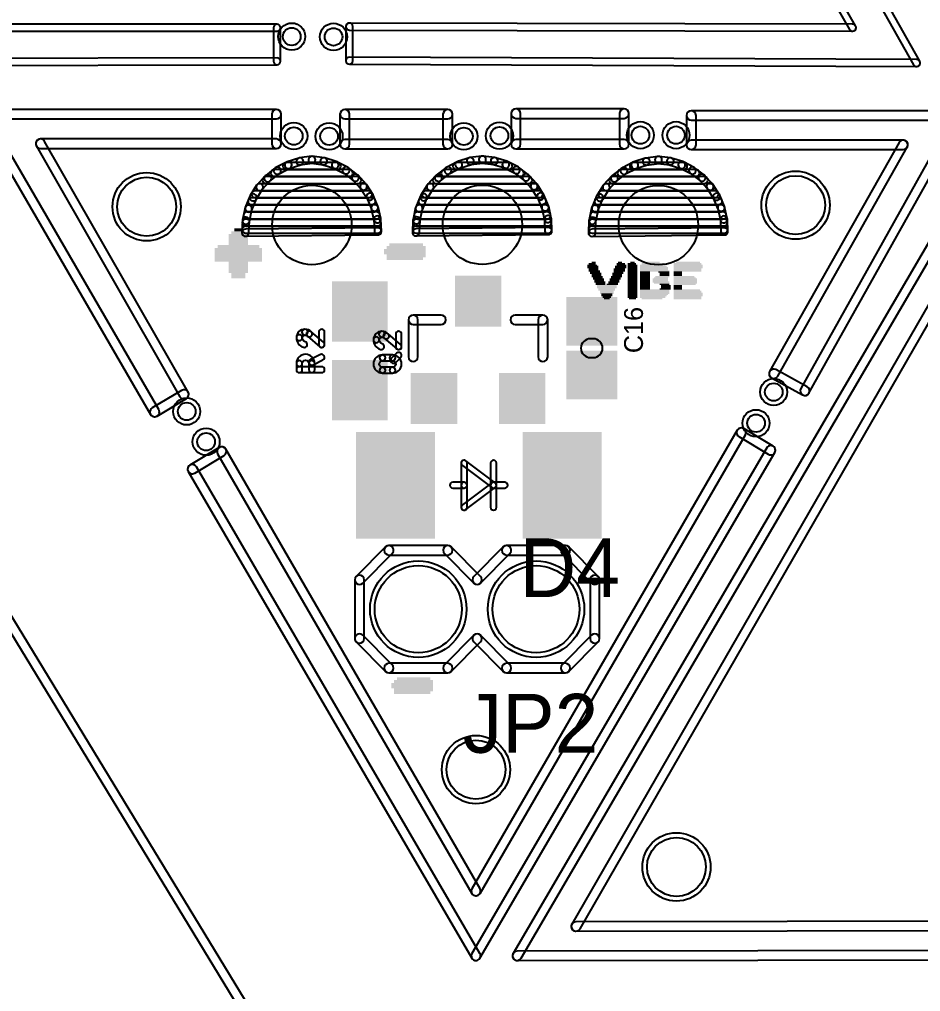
# Model space of a CAD drawing. Extents: x 0.02 to 3.96, y 0.03 to 4.16.
# Drawn here: x 0.757 to 1.523, y 1.765 to 2.591 of the extents above; entities that cross this region are included whole.
import ezdxf
from ezdxf.enums import TextEntityAlignment as Align

# ---------------------------------------------------------------- set-up
doc = ezdxf.new("R2010")
doc.units = 0
for name, color, linetype in [('17', 82, 'CONTINUOUS'), ('20', 253, 'CONTINUOUS'), ('21', 253, 'CONTINUOUS'), ('25', 253, 'CONTINUOUS'), ('29', 253, 'CONTINUOUS')]:
    doc.layers.add(name, color=color, linetype=linetype)

# ---------------------------------------------------------------- blocks, each defined once
blk = doc.blocks.new('RECT')
blk.add_solid([(-0.5, -0.5), (0.5, -0.5), (-0.5, 0.5), (0.5, 0.5)])
blk = doc.blocks.new('ROUNDP')
blk.add_circle((0, 0), 0.5)

msp = doc.modelspace()

# ---------------------------------------------------------------- linework, layer by layer
at = {"layer": '20'}
for points in [[(1.997168, 0.033328), (0.028418, 3.270828, 1), (0.021582, 3.266672), (1.990332, 0.029172, 1)], [(1.378887, 2.796525), (1.516887, 2.552025, 1), (1.522113, 2.554975), (1.384113, 2.799475, 1)], [(1.467601, 2.584994), (1.353601, 2.783494, 1), (1.348399, 2.780506), (1.462399, 2.582006, 1)], [(0.688, 2.5805), (0.976, 2.5805, 1), (0.976, 2.5865), (0.688, 2.5865, 1)], [(0.973, 2.5835), (0.973, 2.555, 1), (0.979, 2.555), (0.979, 2.5835, 1)], [(1.037493, 2.5815), (1.464993, 2.5805, 1), (1.465007, 2.5865), (1.037507, 2.5875, 1)], [(1.0405, 2.5555), (1.0405, 2.5845, 1), (1.0345, 2.5845), (1.0345, 2.5555, 1)], [(0.975995, 2.558), (0.671495, 2.5575, 1), (0.671505, 2.5515), (0.976005, 2.552, 1)], [(1.519512, 2.5565), (1.037512, 2.5585, 1), (1.037488, 2.5525), (1.519488, 2.5505, 1)], [(0.875459, 2.25901), (0.728459, 2.51201, 1), (0.721541, 2.50799), (0.868541, 2.25499, 1)], [(0.725, 2.506), (0.9755, 2.506, 1), (0.9755, 2.514), (0.725, 2.514, 1)], [(0.9715, 2.51), (0.9715, 2.485, 1), (0.9795, 2.485), (0.9795, 2.51, 1)], [(1.0375, 2.4845), (1.0375, 2.51, 1), (1.0295, 2.51), (1.0295, 2.4845, 1)], [(1.0335, 2.506), (1.121, 2.506, 1), (1.121, 2.514), (1.0335, 2.514, 1)], [(1.117, 2.51), (1.117, 2.4845, 1), (1.125, 2.4845), (1.125, 2.51, 1)], [(1.183, 2.4845), (1.183, 2.5105, 1), (1.175, 2.5105), (1.175, 2.4845, 1)], [(1.179, 2.5065), (1.271, 2.5065, 1), (1.271, 2.5145), (1.179, 2.5145, 1)], [(1.267, 2.5105), (1.267, 2.4845, 1), (1.275, 2.4845), (1.275, 2.5105, 1)], [(1.332, 2.484), (1.332, 2.509, 1), (1.324, 2.509), (1.324, 2.484, 1)], [(1.328, 2.505), (1.5555, 2.505, 1), (1.5555, 2.513), (1.328, 2.513, 1)], [(1.55201, 2.510954), (1.42101, 2.276954, 1), (1.42799, 2.273046), (1.55899, 2.507046, 1)], [(1.591547, 2.507019), (1.176547, 1.797019, 1), (1.183453, 1.792981), (1.598453, 2.502981, 1)], [(0.775, 2.481), (0.9755, 2.481, 1), (0.9755, 2.489), (0.775, 2.489, 1)], [(0.900471, 2.273988), (0.778471, 2.486988, 1), (0.771529, 2.483012), (0.893529, 2.270012, 1)], [(1.0335, 2.4805), (1.121, 2.4805, 1), (1.121, 2.4885), (1.0335, 2.4885, 1)], [(1.179, 2.4805), (1.271, 2.4805, 1), (1.271, 2.4885), (1.179, 2.4885, 1)], [(1.328, 2.48), (1.508, 2.48, 1), (1.508, 2.488), (1.328, 2.488, 1)], [(1.504518, 2.485969), (1.394518, 2.291469, 1), (1.401482, 2.287531), (1.511482, 2.482031, 1)], [(1.606534, 2.481996), (1.226534, 1.821996, 1), (1.233466, 1.818004), (1.613466, 2.478004, 1)], [(1.42642, 2.278509), (1.39992, 2.293009, 1), (1.39608, 2.285991), (1.42258, 2.271491, 1)], [(0.894942, 2.27543), (0.869942, 2.26043, 1), (0.874058, 2.25357), (0.899058, 2.26857, 1)], [(1.367038, 2.241504), (1.141538, 1.852004, 1), (1.148462, 1.847996), (1.373962, 2.237496, 1)], [(1.368442, 2.23607), (1.393442, 2.22107, 1), (1.397558, 2.22793), (1.372558, 2.24293, 1)], [(0.926942, 2.22693), (0.901942, 2.21193, 1), (0.906058, 2.20507), (0.931058, 2.22007, 1)], [(1.148463, 1.852003), (0.932463, 2.225503, 1), (0.925537, 2.221497), (1.141537, 1.847997, 1)], [(1.148455, 1.792985), (1.398955, 2.222485, 1), (1.392045, 2.226515), (1.141545, 1.797015, 1)], [(0.900544, 2.206486), (1.141544, 1.792986, 1), (1.148456, 1.797014), (0.907456, 2.210514, 1)], [(1.230006, 1.816), (1.589006, 1.8165, 1), (1.588994, 1.8245), (1.229994, 1.824, 1)], [(1.180005, 1.791), (1.589005, 1.7915, 1), (1.588995, 1.7995), (1.179995, 1.799, 1)]]:
    msp.add_lwpolyline(points, format="xyb", close=True, dxfattribs=at)
for centre, radius in [((0.9885, 2.576), 0.0075), ((1.024, 2.57575), 0.0075), ((0.99025, 2.4915), 0.0075), ((1.02025, 2.49125), 0.0075), ((1.13475, 2.49125), 0.0075), ((1.165, 2.49175), 0.0075), ((1.28475, 2.49225), 0.0075), ((1.315, 2.49225), 0.0075), ((0.865207, 2.43141), 0.025), ((1.4166, 2.43277), 0.025), ((1.398, 2.274), 0.0075), ((0.89925, 2.2575), 0.0075), ((1.383, 2.2475), 0.0075), ((0.91575, 2.23175), 0.0075), ((1.14503, 1.9532), 0.025), ((1.31539, 1.87052), 0.025)]:
    msp.add_circle(centre, radius, dxfattribs=at)
at = {"layer": '21'}
for points in [[(1.115344, 2.339389), (1.091722, 2.339389, 1), (1.091722, 2.331389), (1.115344, 2.331389, 1)], [(1.087722, 2.335389), (1.087722, 2.303893, 1), (1.095722, 2.303893), (1.095722, 2.335389, 1)], [(1.178336, 2.331389), (1.201958, 2.331389, 1), (1.201958, 2.339389), (1.178336, 2.339389, 1)], [(1.197958, 2.335389), (1.197958, 2.303893, 1), (1.205958, 2.303893), (1.205958, 2.335389, 1)], [(1.244614, 2.319263), (1.242212, 2.319263, 1), (1.242212, 2.303263), (1.244614, 2.303263, 1)], [(1.161452, 2.196827), (1.136452, 2.215579, 1), (1.133452, 2.211579), (1.158452, 2.192827, 1)], [(1.132452, 2.213579), (1.132452, 2.194827, 1), (1.137452, 2.194827), (1.137452, 2.213579, 1)], [(1.162452, 2.194827), (1.162452, 2.213579, 1), (1.157452, 2.213579), (1.157452, 2.194827, 1)], [(1.134952, 2.197327), (1.125354, 2.197327, 1), (1.125354, 2.192327), (1.134952, 2.192327, 1)], [(1.132452, 2.194827), (1.132452, 2.176075, 1), (1.137452, 2.176075), (1.137452, 2.194827, 1)], [(1.136452, 2.174075), (1.161452, 2.192827, 1), (1.158452, 2.196827), (1.133452, 2.178075, 1)], [(1.157452, 2.194827), (1.157452, 2.176075, 1), (1.162452, 2.176075), (1.162452, 2.194827, 1)], [(1.159952, 2.192327), (1.16955, 2.192327, 1), (1.16955, 2.197327), (1.159952, 2.197327, 1)], [(1.048873, 2.111686), (1.073873, 2.136686, 1), (1.068216, 2.142343), (1.043216, 2.117343, 1)], [(1.071045, 2.135515), (1.121045, 2.135515, 1), (1.121045, 2.143515), (1.071045, 2.143515, 1)], [(1.118216, 2.136686), (1.143216, 2.111686, 1), (1.148873, 2.117343), (1.123873, 2.142343, 1)], [(1.148873, 2.111686), (1.173873, 2.136686, 1), (1.168216, 2.142343), (1.143216, 2.117343, 1)], [(1.171045, 2.135515), (1.221045, 2.135515, 1), (1.221045, 2.143515), (1.171045, 2.143515, 1)], [(1.248873, 2.117343), (1.223873, 2.142343, 1), (1.218216, 2.136686), (1.243216, 2.111686, 1)], [(1.050045, 2.064515), (1.050045, 2.114515, 1), (1.042045, 2.114515), (1.042045, 2.064515, 1)], [(1.250045, 2.064515), (1.250045, 2.114515, 1), (1.242045, 2.114515), (1.242045, 2.064515, 1)], [(1.073873, 2.042343), (1.048873, 2.067343, 1), (1.043216, 2.061686), (1.068216, 2.036686, 1)], [(1.143216, 2.067343), (1.118216, 2.042343, 1), (1.123873, 2.036686), (1.148873, 2.061686, 1)], [(1.173873, 2.042343), (1.148873, 2.067343, 1), (1.143216, 2.061686), (1.168216, 2.036686, 1)], [(1.223873, 2.036686), (1.248873, 2.061686, 1), (1.243216, 2.067343), (1.218216, 2.042343, 1)], [(1.121045, 2.043515), (1.071045, 2.043515, 1), (1.071045, 2.035515), (1.121045, 2.035515, 1)], [(1.221045, 2.043515), (1.171045, 2.043515, 1), (1.171045, 2.035515), (1.221045, 2.035515, 1)]]:
    msp.add_lwpolyline(points, format="xyb", close=True, dxfattribs=at)
at = {"layer": '25'}
for points in [[(0.999684, 2.322403, 1), (0.999684, 2.327403, 0.414198), (0.992434, 2.320153, 1), (0.997434, 2.320153, -0.414198)], [(0.999684, 2.322403, 1), (0.999684, 2.327403, 0.414198), (0.992434, 2.320153, 1), (0.997434, 2.320153, -0.414198)], [(0.997434, 2.320153, 1), (0.992434, 2.320153, 0.325223), (0.998386, 2.311969, 1), (0.999926, 2.316726, -0.325223)], [(0.997434, 2.320153, 1), (0.992434, 2.320153, 0.325223), (0.998386, 2.311969, 1), (0.999926, 2.316726, -0.325223)], [(1.001568, 2.321596, 1), (1.005189, 2.325044, 0.205254), (0.999684, 2.327403, 1), (0.999684, 2.322403, -0.205254)], [(1.001568, 2.321596, 1), (1.005189, 2.325044, 0.205254), (0.999684, 2.327403, 1), (0.999684, 2.322403, -0.205254)], [(1.001759, 2.321415), (1.012315, 2.312443, 1), (1.015553, 2.316253), (1.004998, 2.325225, 1)], [(1.001759, 2.321415), (1.012315, 2.312443, 1), (1.015553, 2.316253), (1.004998, 2.325225, 1)], [(1.016434, 2.314348), (1.016434, 2.324903, 1), (1.011434, 2.324903), (1.011434, 2.314348, 1)], [(1.016434, 2.314348), (1.016434, 2.324903, 1), (1.011434, 2.324903), (1.011434, 2.314348, 1)], [(1.06509, 2.320632, 1), (1.06509, 2.325632, 0.414198), (1.05784, 2.318382, 1), (1.06284, 2.318382, -0.414198)], [(1.06509, 2.320632, 1), (1.06509, 2.325632, 0.414198), (1.05784, 2.318382, 1), (1.06284, 2.318382, -0.414198)], [(1.06284, 2.318382, 1), (1.05784, 2.318382, 0.325223), (1.063792, 2.310198, 1), (1.065332, 2.314955, -0.325223)], [(1.06284, 2.318382, 1), (1.05784, 2.318382, 0.325223), (1.063792, 2.310198, 1), (1.065332, 2.314955, -0.325223)], [(1.066974, 2.319824, 1), (1.070595, 2.323273, 0.205254), (1.06509, 2.325632, 1), (1.06509, 2.320632, -0.205254)], [(1.066974, 2.319824, 1), (1.070595, 2.323273, 0.205254), (1.06509, 2.325632, 1), (1.06509, 2.320632, -0.205254)], [(1.067165, 2.319644), (1.077721, 2.310672, 1), (1.080959, 2.314481), (1.070403, 2.323453, 1)], [(1.067165, 2.319644), (1.077721, 2.310672, 1), (1.080959, 2.314481), (1.070403, 2.323453, 1)], [(1.08184, 2.312576), (1.08184, 2.323132, 1), (1.07684, 2.323132), (1.07684, 2.312576, 1)], [(1.08184, 2.312576), (1.08184, 2.323132, 1), (1.07684, 2.323132), (1.07684, 2.312576, 1)], [(1.00299, 2.298276, 1), (1.00799, 2.298276, 1), (0.992434, 2.298276, 1), (0.997434, 2.298276, -1)], [(1.00299, 2.298276, 1), (1.00799, 2.298276, 1), (0.992434, 2.298276, 1), (0.997434, 2.298276, -1)], [(1.012816, 2.30579), (1.004372, 2.301568, 1), (1.006608, 2.297096), (1.015052, 2.301318, 1)], [(1.012816, 2.30579), (1.004372, 2.301568, 1), (1.006608, 2.297096), (1.015052, 2.301318, 1)], [(1.065618, 2.300584, 1), (1.065618, 2.305584, 1), (1.065618, 2.290028, 1), (1.065618, 2.295028, -1)], [(1.065618, 2.300584, 1), (1.065618, 2.305584, 1), (1.065618, 2.290028, 1), (1.065618, 2.295028, -1)], [(1.065618, 2.300584), (1.074062, 2.300584, 1), (1.074062, 2.305584), (1.065618, 2.305584, 1)], [(1.065618, 2.300584), (1.074062, 2.300584, 1), (1.074062, 2.305584), (1.065618, 2.305584, 1)], [(1.074062, 2.295028, 1), (1.074062, 2.290028, 1), (1.074062, 2.305584, 1), (1.074062, 2.300584, -1)], [(1.074062, 2.295028, 1), (1.074062, 2.290028, 1), (1.074062, 2.305584, 1), (1.074062, 2.300584, -1)], [(1.076885, 2.299205), (1.081108, 2.303427, 1), (1.077572, 2.306963), (1.07335, 2.30274, 1)], [(1.076885, 2.299205), (1.081108, 2.303427, 1), (1.077572, 2.306963), (1.07335, 2.30274, 1)], [(0.997434, 2.292999), (0.997434, 2.298276, 1), (0.992434, 2.298276), (0.992434, 2.292999, 1)], [(0.997434, 2.292999), (0.997434, 2.298276, 1), (0.992434, 2.298276), (0.992434, 2.292999, 1)], [(1.00299, 2.298276), (1.00299, 2.292999, 1), (1.00799, 2.292999), (1.00799, 2.298276, 1)], [(1.00299, 2.298276), (1.00299, 2.292999, 1), (1.00799, 2.292999), (1.00799, 2.298276, 1)], [(1.013934, 2.295499), (0.994934, 2.295499, 1), (0.994934, 2.290499), (1.013934, 2.290499, 1)], [(1.013934, 2.295499), (0.994934, 2.295499, 1), (0.994934, 2.290499), (1.013934, 2.290499, 1)], [(1.074062, 2.295028), (1.065618, 2.295028, 1), (1.065618, 2.290028), (1.074062, 2.290028, 1)], [(1.074062, 2.295028), (1.065618, 2.295028, 1), (1.065618, 2.290028), (1.074062, 2.290028, 1)]]:
    msp.add_lwpolyline(points, format="xyb", close=True, dxfattribs=at)
at = {"layer": '29'}
for points in [[(0.984119, 2.469424), (0.974969, 2.464628, 1), (0.977755, 2.459314), (0.986905, 2.464109, 1)], [(0.994445, 2.472759), (0.984602, 2.469625, 1), (0.986422, 2.463908), (0.996266, 2.467042, 1)], [(1.005194, 2.474251), (0.994956, 2.472874, 1), (0.995755, 2.466927), (1.005994, 2.468304, 1)], [(1.016084, 2.472962), (1.005974, 2.474253, 1), (1.005214, 2.468301), (1.015324, 2.46701, 1)], [(1.026327, 2.469823), (1.016595, 2.472851, 1), (1.014813, 2.467121), (1.024545, 2.464094, 1)], [(1.03587, 2.464954), (1.026811, 2.469625, 1), (1.024061, 2.464292), (1.03312, 2.459621, 1)], [(1.129052, 2.469679), (1.119902, 2.464884, 1), (1.122688, 2.459569), (1.131837, 2.464365, 1)], [(1.139378, 2.473014), (1.129535, 2.469881, 1), (1.131355, 2.464163), (1.141198, 2.467297, 1)], [(1.150127, 2.474506), (1.139888, 2.473129, 1), (1.140688, 2.467183), (1.150926, 2.468559, 1)], [(1.161017, 2.473217), (1.150907, 2.474509, 1), (1.150146, 2.468557), (1.160256, 2.467266, 1)], [(1.17126, 2.470079), (1.161528, 2.473106, 1), (1.159745, 2.467377), (1.169478, 2.464349, 1)], [(1.180802, 2.465209), (1.171744, 2.46988, 1), (1.168994, 2.464548), (1.178052, 2.459876, 1)], [(1.278573, 2.469348), (1.269423, 2.464552, 1), (1.272208, 2.459238), (1.281358, 2.464033, 1)], [(1.288899, 2.472683), (1.279055, 2.469549, 1), (1.280875, 2.463832), (1.290719, 2.466966, 1)], [(1.299647, 2.474175), (1.289409, 2.472798, 1), (1.290209, 2.466851), (1.300447, 2.468228, 1)], [(1.310537, 2.472886), (1.300427, 2.474177, 1), (1.299667, 2.468225), (1.309777, 2.466934, 1)], [(1.32078, 2.469747), (1.311048, 2.472775, 1), (1.309266, 2.467045), (1.318998, 2.464018, 1)], [(1.330323, 2.464878), (1.321264, 2.469549, 1), (1.318514, 2.464216), (1.327573, 2.459545, 1)], [(0.974529, 2.464346), (0.966351, 2.458034, 1), (0.970017, 2.453284), (0.978195, 2.459596, 1)], [(0.973808, 2.457), (1.0375, 2.457, 1), (1.0375, 2.463), (0.973808, 2.463, 1)], [(0.98405, 2.463), (1.027295, 2.463, 1), (1.027295, 2.469), (0.98405, 2.469, 1)], [(1.044422, 2.458501), (1.036312, 2.464674, 1), (1.032677, 2.4599), (1.040787, 2.453727, 1)], [(1.119462, 2.464601), (1.111284, 2.45829, 1), (1.11495, 2.45354), (1.123128, 2.459851, 1)], [(1.11841, 2.457), (1.182768, 2.457, 1), (1.182768, 2.463), (1.11841, 2.463, 1)], [(1.128495, 2.463), (1.172723, 2.463, 1), (1.172723, 2.469), (1.128495, 2.469, 1)], [(1.189354, 2.458756), (1.181245, 2.46493, 1), (1.17761, 2.460156), (1.18572, 2.453982, 1)], [(1.268982, 2.46427), (1.260804, 2.457958, 1), (1.26447, 2.453208), (1.272648, 2.45952, 1)], [(1.26836, 2.457), (1.331853, 2.457, 1), (1.331853, 2.463), (1.26836, 2.463, 1)], [(1.278648, 2.463), (1.321601, 2.463, 1), (1.321601, 2.469), (1.278648, 2.469, 1)], [(1.338875, 2.458425), (1.330765, 2.464598, 1), (1.327131, 2.459824), (1.335241, 2.453651, 1)], [(0.965967, 2.45768), (0.959009, 2.450044, 1), (0.963444, 2.446003), (0.970402, 2.453639, 1)], [(0.966672, 2.451), (1.044557, 2.451, 1), (1.044557, 2.457), (0.966672, 2.457, 1)], [(1.051723, 2.450661), (1.044809, 2.458149, 1), (1.040401, 2.454079), (1.047315, 2.446591, 1)], [(1.110899, 2.457935), (1.103941, 2.4503, 1), (1.108376, 2.446258), (1.115334, 2.453894, 1)], [(1.111372, 2.451), (1.189726, 2.451, 1), (1.189726, 2.457), (1.111372, 2.457, 1)], [(1.196656, 2.450917), (1.189741, 2.458405, 1), (1.185333, 2.454334), (1.192248, 2.446846, 1)], [(1.26042, 2.457604), (1.253462, 2.449968, 1), (1.257897, 2.445927), (1.264855, 2.453563, 1)], [(1.261195, 2.451), (1.33894, 2.451, 1), (1.33894, 2.457), (1.261195, 2.457, 1)], [(1.346177, 2.450585), (1.339262, 2.458073, 1), (1.334854, 2.454003), (1.341769, 2.446515, 1)], [(0.958691, 2.449628), (0.953165, 2.4409, 1), (0.958235, 2.437691), (0.963761, 2.446419, 1)], [(0.957412, 2.439), (1.053777, 2.439, 1), (1.053777, 2.445), (0.957412, 2.445, 1)], [(0.961211, 2.445), (1.049922, 2.445, 1), (1.049922, 2.451), (0.961211, 2.451, 1)], [(1.057553, 2.441673), (1.052043, 2.450248, 1), (1.046995, 2.447004), (1.052505, 2.43843, 1)], [(1.103624, 2.449884), (1.098098, 2.441156, 1), (1.103167, 2.437946), (1.108694, 2.446674, 1)], [(1.102183, 2.439), (1.198874, 2.439, 1), (1.198874, 2.445), (1.102183, 2.445, 1)], [(1.105982, 2.445), (1.195019, 2.445, 1), (1.195019, 2.451), (1.105982, 2.451, 1)], [(1.202485, 2.441928), (1.196976, 2.450503, 1), (1.191928, 2.44726), (1.197438, 2.438685, 1)], [(1.253145, 2.449552), (1.247619, 2.440824, 1), (1.252688, 2.437615), (1.258214, 2.446343, 1)], [(1.251914, 2.439), (1.348181, 2.439, 1), (1.348181, 2.445), (1.251914, 2.445, 1)], [(1.255727, 2.445), (1.344326, 2.445, 1), (1.344326, 2.451), (1.255727, 2.451, 1)], [(1.352006, 2.441597), (1.346497, 2.450172, 1), (1.341449, 2.446928), (1.346958, 2.438354, 1)], [(0.952925, 2.440436), (0.948999, 2.430881, 1), (0.954548, 2.4286), (0.958475, 2.438155, 1)], [(0.954346, 2.433), (1.056725, 2.433, 1), (1.056725, 2.439), (0.954346, 2.439, 1)], [(1.061733, 2.431809), (1.057796, 2.44121, 1), (1.052261, 2.438893), (1.056198, 2.429491, 1)], [(1.097858, 2.440691), (1.093931, 2.431136, 1), (1.099481, 2.428856), (1.103408, 2.438411, 1)], [(1.099173, 2.433), (1.201765, 2.433, 1), (1.201765, 2.439), (1.099173, 2.439, 1)], [(1.206665, 2.432064), (1.202729, 2.441465, 1), (1.197194, 2.439148), (1.201131, 2.429747, 1)], [(1.247378, 2.44036), (1.243452, 2.430805, 1), (1.249001, 2.428524), (1.252928, 2.438079, 1)], [(1.24883, 2.433), (1.351147, 2.433, 1), (1.351147, 2.439), (1.24883, 2.439, 1)], [(1.356186, 2.431733), (1.352249, 2.441134, 1), (1.346715, 2.438817), (1.350651, 2.429415, 1)], [(0.948843, 2.430382), (0.946635, 2.42029, 1), (0.952496, 2.419008), (0.954704, 2.429099, 1)], [(0.95188, 2.427), (1.059112, 2.427, 1), (1.059112, 2.433), (0.95188, 2.433, 1)], [(1.064136, 2.421369), (1.061892, 2.431311, 1), (1.056039, 2.429989), (1.058283, 2.420047, 1)], [(1.093776, 2.430637), (1.091568, 2.420546, 1), (1.097429, 2.419263), (1.099637, 2.429355, 1)], [(1.096708, 2.427), (1.204103, 2.427, 1), (1.204103, 2.433), (1.096708, 2.433, 1)], [(1.209069, 2.421624), (1.206825, 2.431566, 1), (1.200972, 2.430245), (1.203216, 2.420303, 1)], [(1.243296, 2.430306), (1.241088, 2.420214, 1), (1.24695, 2.418932), (1.249157, 2.429023, 1)], [(1.246365, 2.427), (1.353548, 2.427, 1), (1.353548, 2.433), (1.246365, 2.433, 1)], [(1.358589, 2.421293), (1.356345, 2.431235, 1), (1.350492, 2.429913), (1.352737, 2.419971, 1)], [(0.946568, 2.419772), (0.946146, 2.40945, 1), (0.952141, 2.409205), (0.952563, 2.419526, 1)], [(0.949498, 2.415), (1.061339, 2.415, 1), (1.061339, 2.421), (0.949498, 2.421, 1)], [(0.950517, 2.421), (1.060467, 2.421, 1), (1.060467, 2.427), (0.950517, 2.427, 1)], [(1.06469, 2.41067), (1.064206, 2.42085, 1), (1.058213, 2.420566), (1.058697, 2.410385, 1)], [(1.091501, 2.420027), (1.091079, 2.409705, 1), (1.097074, 2.40946), (1.097496, 2.419782, 1)], [(1.094421, 2.415), (1.206283, 2.415, 1), (1.206283, 2.421), (1.094421, 2.421, 1)], [(1.095394, 2.421), (1.205457, 2.421, 1), (1.205457, 2.427), (1.095394, 2.427, 1)], [(1.209623, 2.410925), (1.209139, 2.421106, 1), (1.203146, 2.420821), (1.20363, 2.41064, 1)], [(1.241021, 2.419695), (1.240599, 2.409374, 1), (1.246594, 2.409129), (1.247016, 2.41945, 1)], [(1.243955, 2.415), (1.355788, 2.415, 1), (1.355788, 2.421), (1.243955, 2.421, 1)], [(1.244987, 2.421), (1.354903, 2.421, 1), (1.354903, 2.427), (1.244987, 2.427, 1)], [(1.359144, 2.410594), (1.35866, 2.420774, 1), (1.352666, 2.42049), (1.35315, 2.410309, 1)], [(0.949176, 2.406327), (1.061726, 2.407527, 1), (1.061662, 2.413527), (0.949112, 2.412327, 1)], [(0.949253, 2.409), (1.061624, 2.409, 1), (1.061624, 2.415), (0.949253, 2.415, 1)], [(1.094109, 2.406583), (1.206658, 2.407783, 1), (1.206594, 2.413783), (1.094045, 2.412583, 1)], [(1.094175, 2.409), (1.206569, 2.409, 1), (1.206569, 2.415), (1.094175, 2.415, 1)], [(1.243629, 2.406251), (1.356179, 2.407451, 1), (1.356115, 2.413451), (1.243565, 2.412251, 1)], [(1.243709, 2.409), (1.356073, 2.409, 1), (1.356073, 2.415), (1.243709, 2.415, 1)]]:
    msp.add_lwpolyline(points, format="xyb", close=True, dxfattribs=at)
for centre, radius in [((0.9885, 2.576), 0.0115), ((1.024, 2.57575), 0.0115), ((0.99025, 2.4915), 0.0115), ((1.02025, 2.49125), 0.0115), ((1.13475, 2.49125), 0.0115), ((1.165, 2.49175), 0.0115), ((1.28475, 2.49225), 0.0115), ((1.315, 2.49225), 0.0115), ((1.4166, 2.43277), 0.029), ((0.865207, 2.43141), 0.029), ((1.398, 2.274), 0.0115), ((0.89925, 2.2575), 0.0115), ((1.383, 2.2475), 0.0115), ((0.91575, 2.23175), 0.0115), ((1.14503, 1.9532), 0.029), ((1.31539, 1.87052), 0.029)]:
    msp.add_circle(centre, radius, dxfattribs=at)

# ---------------------------------------------------------------- block references
at = {"layer": '17', "xscale": 0.0675, "yscale": 0.0675}
for p in [(1.005594, 2.415877), (1.005594, 2.415877), (1.150526, 2.416133), (1.150526, 2.416133), (1.300047, 2.415801), (1.300047, 2.415801)]:
    msp.add_blockref('ROUNDP', p, dxfattribs=at)
at = {"layer": '17', "xscale": 0.074, "yscale": 0.074, "rotation": 270}
for p in [(1.096045, 2.089515), (1.096045, 2.089515), (1.196045, 2.089515), (1.196045, 2.089515)]:
    msp.add_blockref('ROUNDP', p, dxfattribs=at)
at = {"layer": '21'}
for p, xscale, yscale in [((0.943159, 2.411811), 0.007087, 0.002362), ((0.943159, 2.407087), 0.016535, 0.002362), ((0.943159, 2.404724), 0.016535, 0.002362), ((0.943159, 2.402362), 0.016535, 0.002362), ((0.943159, 2.409449), 0.011811, 0.002362), ((0.943159, 2.395276), 0.040157, 0.002362), ((0.943159, 2.397638), 0.035433, 0.002362), ((0.943159, 2.4), 0.016535, 0.002362), ((1.084547, 2.394439), 0.035433, 0.002362), ((1.085728, 2.396801), 0.033071, 0.002362), ((1.085728, 2.399163), 0.028346, 0.002362), ((0.943159, 2.392913), 0.040157, 0.002362), ((0.943159, 2.390551), 0.040157, 0.002362), ((0.943159, 2.388189), 0.040157, 0.002362), ((0.943159, 2.385827), 0.040157, 0.002362), ((1.084547, 2.392077), 0.035433, 0.002362), ((1.085728, 2.389715), 0.033071, 0.002362), ((1.084547, 2.387352), 0.030709, 0.002362), ((0.943159, 2.383465), 0.016535, 0.002362), ((0.943159, 2.381102), 0.016535, 0.002362), ((0.943159, 2.37874), 0.016535, 0.002362), ((1.243799, 2.381545), 0.008268, 0.001181), ((1.24439, 2.380758), 0.009449, 0.001181), ((1.24439, 2.379577), 0.009449, 0.001181), ((1.243799, 2.382923), 0.005906, 0.001575), ((1.24498, 2.378199), 0.008268, 0.001575), ((1.24498, 2.384301), 0.003543, 0.001181), ((1.266831, 2.378199), 0.009449, 0.001575), ((1.268012, 2.380758), 0.009449, 0.001181), ((1.268012, 2.379577), 0.009449, 0.001181), ((1.268012, 2.382923), 0.007087, 0.001575), ((1.268602, 2.381545), 0.008268, 0.001181), ((1.267421, 2.384301), 0.003543, 0.001181), ((1.278051, 2.381545), 0.008268, 0.001181), ((1.278051, 2.380758), 0.008268, 0.001181), ((1.278051, 2.379577), 0.008268, 0.001181), ((1.278051, 2.378199), 0.008268, 0.001575), ((1.277461, 2.382923), 0.007087, 0.001575), ((1.278051, 2.384301), 0.003543, 0.001181), ((1.295177, 2.381545), 0.02126, 0.001181), ((1.295768, 2.380758), 0.022441, 0.001181), ((1.296358, 2.379577), 0.023622, 0.001181), ((1.296358, 2.378199), 0.023622, 0.001575), ((1.295177, 2.382923), 0.018898, 0.001575), ((1.293996, 2.384301), 0.014173, 0.001181), ((1.325295, 2.381545), 0.024803, 0.001181), ((1.325295, 2.380758), 0.024803, 0.001181), ((1.325295, 2.379577), 0.024803, 0.001181), ((1.324705, 2.382923), 0.023622, 0.001575), ((1.324705, 2.378199), 0.023622, 0.001575), ((1.325295, 2.384301), 0.020079, 0.001181), ((0.943159, 2.376378), 0.016535, 0.002362), ((0.943159, 2.374016), 0.011811, 0.002362), ((0.943159, 2.371654), 0.011811, 0.002362), ((1.245571, 2.376821), 0.009449, 0.001181), ((1.246161, 2.376033), 0.008268, 0.001181), ((1.246752, 2.374852), 0.009449, 0.001181), ((1.247933, 2.372096), 0.009449, 0.001181), ((1.247343, 2.373474), 0.008268, 0.001575), ((1.248524, 2.370915), 0.008268, 0.001181), ((1.249114, 2.370128), 0.009449, 0.001181), ((1.263287, 2.370128), 0.009449, 0.001181), ((1.263878, 2.370915), 0.008268, 0.001181), ((1.264469, 2.372096), 0.009449, 0.001181), ((1.26565, 2.374852), 0.009449, 0.001181), ((1.265059, 2.373474), 0.008268, 0.001575), ((1.26624, 2.376033), 0.008268, 0.001181), ((1.266831, 2.376821), 0.009449, 0.001181), ((1.278051, 2.376821), 0.008268, 0.001181), ((1.278051, 2.376033), 0.008268, 0.001181), ((1.278051, 2.374852), 0.008268, 0.001181), ((1.278051, 2.373474), 0.008268, 0.001575), ((1.278051, 2.372096), 0.008268, 0.001181), ((1.278051, 2.370915), 0.008268, 0.001181), ((1.278051, 2.370128), 0.008268, 0.001181), ((1.296949, 2.376821), 0.024803, 0.001181), ((1.288681, 2.376033), 0.008268, 0.001181), ((1.288681, 2.374852), 0.008268, 0.001181), ((1.288681, 2.373474), 0.008268, 0.001575), ((1.288681, 2.372096), 0.008268, 0.001181), ((1.288681, 2.370915), 0.008268, 0.001181), ((1.288681, 2.370128), 0.008268, 0.001181), ((1.301673, 2.370128), 0.012992, 0.001181), ((1.302264, 2.370915), 0.011811, 0.001181), ((1.303445, 2.372096), 0.011811, 0.001181), ((1.304626, 2.376033), 0.009449, 0.001181), ((1.305217, 2.374852), 0.008268, 0.001181), ((1.305217, 2.373474), 0.008268, 0.001575), ((1.321752, 2.372096), 0.017717, 0.001181), ((1.322933, 2.370128), 0.020079, 0.001181), ((1.324705, 2.376821), 0.023622, 0.001181), ((1.316437, 2.376033), 0.007087, 0.001181), ((1.316437, 2.374852), 0.007087, 0.001181), ((1.316437, 2.373474), 0.007087, 0.001575), ((1.322343, 2.370915), 0.018898, 0.001181), ((1.250295, 2.367372), 0.009449, 0.001181), ((1.249705, 2.36875), 0.008268, 0.001575), ((1.250886, 2.366585), 0.008268, 0.001181), ((1.250886, 2.365404), 0.008268, 0.001181), ((1.256201, 2.364026), 0.016535, 0.001575), ((1.256201, 2.362648), 0.016535, 0.001181), ((1.260925, 2.365404), 0.009449, 0.001181), ((1.262106, 2.367372), 0.009449, 0.001181), ((1.261516, 2.366585), 0.008268, 0.001181), ((1.262697, 2.36875), 0.008268, 0.001575), ((1.278051, 2.36875), 0.008268, 0.001575), ((1.278051, 2.367372), 0.008268, 0.001181), ((1.278051, 2.366585), 0.008268, 0.001181), ((1.278051, 2.365404), 0.008268, 0.001181), ((1.278051, 2.364026), 0.008268, 0.001575), ((1.278051, 2.362648), 0.008268, 0.001181), ((1.288681, 2.36875), 0.008268, 0.001575), ((1.288681, 2.367372), 0.008268, 0.001181), ((1.288681, 2.366585), 0.008268, 0.001181), ((1.288681, 2.365404), 0.008268, 0.001181), ((1.288681, 2.364026), 0.008268, 0.001575), ((1.288681, 2.362648), 0.008268, 0.001181), ((1.301673, 2.36875), 0.012992, 0.001575), ((1.302264, 2.367372), 0.014173, 0.001181), ((1.302854, 2.366585), 0.012992, 0.001181), ((1.305217, 2.365404), 0.008268, 0.001181), ((1.306398, 2.364026), 0.008268, 0.001575), ((1.306398, 2.362648), 0.008268, 0.001181), ((1.322933, 2.36875), 0.020079, 0.001575), ((1.322933, 2.367372), 0.020079, 0.001181), ((1.322933, 2.366585), 0.020079, 0.001181), ((1.322343, 2.365404), 0.018898, 0.001181), ((1.316437, 2.364026), 0.007087, 0.001575), ((1.316437, 2.362648), 0.007087, 0.001181), ((1.256201, 2.361467), 0.014173, 0.001181), ((1.256201, 2.360679), 0.014173, 0.001181), ((1.256201, 2.359301), 0.011811, 0.001575), ((1.256201, 2.357923), 0.011811, 0.001181), ((1.256201, 2.357136), 0.009449, 0.001181), ((1.256201, 2.355955), 0.009449, 0.001181), ((1.256201, 2.354577), 0.007087, 0.001575), ((1.278051, 2.361467), 0.008268, 0.001181), ((1.278051, 2.360679), 0.008268, 0.001181), ((1.278051, 2.359301), 0.008268, 0.001575), ((1.278051, 2.357923), 0.008268, 0.001181), ((1.278051, 2.357136), 0.008268, 0.001181), ((1.278051, 2.355955), 0.008268, 0.001181), ((1.278051, 2.354577), 0.008268, 0.001575), ((1.288681, 2.361467), 0.008268, 0.001181), ((1.296949, 2.360679), 0.024803, 0.001181), ((1.296949, 2.359301), 0.024803, 0.001575), ((1.296949, 2.357923), 0.024803, 0.001181), ((1.296358, 2.357136), 0.023622, 0.001181), ((1.295768, 2.355955), 0.022441, 0.001181), ((1.295177, 2.354577), 0.02126, 0.001575), ((1.305807, 2.361467), 0.009449, 0.001181), ((1.324114, 2.360679), 0.022441, 0.001181), ((1.325295, 2.357923), 0.024803, 0.001181), ((1.325295, 2.357136), 0.024803, 0.001181), ((1.325295, 2.355955), 0.024803, 0.001181), ((1.316437, 2.361467), 0.007087, 0.001181), ((1.324705, 2.359301), 0.023622, 0.001575), ((1.324705, 2.354577), 0.023622, 0.001575), ((1.256201, 2.353199), 0.004724, 0.001181), ((1.278051, 2.353199), 0.005906, 0.001181), ((1.294587, 2.353199), 0.017717, 0.001181), ((1.324705, 2.353199), 0.023622, 0.001181), ((1.090797, 2.025689), 0.035433, 0.002362), ((1.090797, 2.023327), 0.035433, 0.002362), ((1.091978, 2.028051), 0.033071, 0.002362), ((1.091978, 2.030413), 0.028346, 0.002362), ((1.091978, 2.020965), 0.033071, 0.002362), ((1.090797, 2.018602), 0.030709, 0.002362)]:
    msp.add_blockref('RECT', p, dxfattribs=dict(at, xscale=xscale, yscale=yscale))
at = {"layer": '29'}
for p, xscale, yscale in [((1.14684, 2.351137), 0.039496, 0.043433), ((1.109438, 2.26846), 0.039496, 0.043433), ((1.184241, 2.26846), 0.039496, 0.043433), ((1.076586, 2.194827), 0.067055, 0.090677), ((1.218318, 2.194827), 0.067055, 0.090677)]:
    msp.add_blockref('RECT', p, dxfattribs=dict(at, xscale=xscale, yscale=yscale))
for name, p, xscale, yscale, rotation in [('RECT', (1.046434, 2.342415), 0.051307, 0.04737, 90), ('RECT', (1.243413, 2.334097), 0.041465, 0.043433, 270), ('RECT', (1.243413, 2.288428), 0.041465, 0.043433, 270), ('RECT', (1.046434, 2.275486), 0.051307, 0.04737, 90), ('ROUNDP', (1.096045, 2.089515), 0.082, 0.082, 270), ('ROUNDP', (1.196045, 2.089515), 0.082, 0.082, 270)]:
    msp.add_blockref(name, p, dxfattribs=dict(at, xscale=xscale, yscale=yscale, rotation=rotation))

# ---------------------------------------------------------------- texts
at = {"layer": '25'}
msp.add_text('C16', height=0.016, rotation=90, dxfattribs=at).set_placement((1.270913, 2.346263), align=Align.TOP_RIGHT)
msp.add_text('C16', height=0.016, rotation=90, dxfattribs=at).set_placement((1.270913, 2.346263), align=Align.TOP_RIGHT)
for s, p in [('D4', (1.267452, 2.149827)), ('D4', (1.267452, 2.149827)), ('JP2', (1.249045, 2.017515)), ('JP2', (1.249045, 2.017515))]:
    msp.add_text(s, height=0.05, dxfattribs=at).set_placement(p, align=Align.TOP_RIGHT)

doc.saveas('drawing.dxf')
